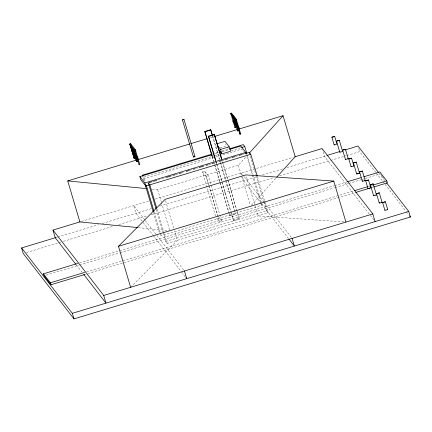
<?xml version="1.0" encoding="UTF-8"?>
<svg xmlns="http://www.w3.org/2000/svg" width="432" height="432" viewBox="0 0 432 432"><rect width="100%" height="100%" fill="white"/><g stroke="black" fill="none" stroke-linecap="round" stroke-linejoin="round"><path stroke-width="0.32" stroke-dasharray="2.16 1.62" d="M152.285 189.178L157.653 189.707L238.394 165.251L246.056 156.74M251.44 205.259L276.242 177.73M130.621 287.296L177.293 240.365L174.447 230.753M210.195 137.765L214.061 136.593M220.104 147.695L226.314 145.816L225.747 143.905M212.425 153.965L218.851 152.015M222.064 151.043L229.138 148.9M215.098 153.803L218.954 152.636M222.172 151.664L229.241 149.521M214.574 155.714L143.867 177.131L145.395 182.282M215.217 155.52L219.078 154.354M231.287 150.655L240.932 147.733M143.37 178.875L241.72 149.083L244.199 152.275M157.977 179.971L165.694 177.633M171.477 175.883L172.762 175.495M175.981 174.517L177.908 173.934M181.121 172.962L183.692 172.184M190.118 170.235L192.051 169.652M196.549 168.291L197.834 167.902M208.764 164.592L211.977 163.615M215.19 162.643L217.118 162.059M222.259 160.499L224.192 159.916M228.69 158.555L231.26 157.777M235.759 156.411L238.972 155.439M242.833 154.273L244.118 153.878M215.573 216.189L202.457 171.914L204.703 171.234L208.327 175.905L219.731 214.402M202.457 171.914L206.086 176.585L208.327 175.905M81.389 221.465L148.856 201.031M155.299 199.076L293.247 157.297M55.242 237.746L57.181 237.157M57.758 236.984L98.518 224.64M102.314 223.49L151.384 208.624M159.781 206.08L257.278 176.548M262.359 175.009L283.106 168.728M286.902 167.578L327.013 155.428M26.482 252.536L58.12 242.951M58.768 242.757L60.701 242.174M63.288 241.391L113.006 226.33M118.816 224.57L146.578 216.162M151.097 214.79L273.78 177.633M279.59 175.873L329.956 160.618M330.604 160.418L346.097 155.725M346.745 155.531L359.662 151.621L375.748 172.346M160.466 234.743L161.222 235.715L262.143 205.146L253.179 174.89M229.646 215.471L235.532 213.689L235.775 213.997L229.883 215.784L229.646 215.471L219.888 182.531M79.591 262.867L118.978 250.938M119.626 250.744L333.995 185.814M334.638 185.614L346.907 181.899M216.567 217.863L219.386 221.497L221.632 220.817L219.92 215.044M45.949 275.189L78.878 265.21M79.526 265.016L119.556 252.893M120.204 252.693L334.573 187.763M335.216 187.569L348.133 183.659M348.775 183.46L361.044 179.744M361.692 179.55L380.414 173.88M233.269 220.142L239.155 218.36L239.398 218.668L233.512 220.45L230.78 211.745M165.688 241.477L266.614 210.908L268.121 212.852L167.2 243.421L165.688 241.477L163.021 232.465M86.551 271.836L353.867 190.868M368.717 186.365L370.656 185.782M371.299 185.587L372.589 185.193M87.772 273.591L355.093 192.623M371.876 187.537L373.172 187.148M343.91 221.945L258.028 215.908L245.884 174.901M138.262 227.632L168.458 230.58M381.235 174.933L382.466 176.515M382.871 177.044L384.102 178.627M379.048 173.146L384.82 180.587M376.159 172.881L382.347 180.851M382.763 181.386L405.864 211.145M406.274 211.68L408.748 214.866M373.869 220.012L324.367 156.227L322.283 149.197M227.081 146.81L229.003 149.283M243.832 176.202L241.358 173.011L241.925 174.933M244.242 176.731L264.044 202.246M264.46 202.775L291.686 237.854M261.365 203.537L243.626 180.684L242.114 175.57M261.781 204.071L288.592 238.621M260.631 203.202L262.143 205.146M218.003 216.151L221.632 220.817M144.844 219.969L133.704 205.621L135.977 213.289L152.89 235.084M145.255 220.504L156.395 234.851M156.805 235.386L183.622 269.93M153.306 235.613L180.943 271.226M181.354 271.755L185.069 276.539M76.28 264.854L82.053 272.295M358.738 148.522L359.662 151.621M257.445 176.801L264.497 200.621M264.692 201.263L268.121 212.852M250.403 156.184L255.933 174.857M256.122 175.5L263.752 201.247M263.941 201.895L266.614 210.908M247.266 154.931L252.99 174.247M246.904 156.848L252.05 174.231M252.239 174.874L260.442 202.559M238.394 165.251L241.429 175.5M241.618 176.143L250.16 204.979M222.75 162.475L227.729 179.269M227.918 179.912L239.398 218.668M222.318 161.519L227.675 179.604M227.869 180.247L236.477 209.315M236.671 209.963L239.155 218.36M216.869 145.897L217.62 148.451M212.625 135.842L219.51 159.095M220.66 162.972L225.634 179.766M225.823 180.414L235.775 213.997M212.571 136.177L219.461 159.43M220.223 162.016L225.585 180.101M225.774 180.749L234.382 209.812M234.576 210.46L235.532 213.689M216.292 162.319L216.675 163.609M216.864 164.257L233.512 220.45M216.049 162.011L216.432 163.301M216.621 163.944L221.789 181.386M221.978 182.034L230.591 211.097M212.285 156.357L213.813 161.525M214.007 162.173L214.58 164.111M214.769 164.754L228.739 211.907M228.928 212.555L229.883 215.784M212.231 156.692L213.575 161.212M214.72 165.089L219.694 181.883M204.703 171.234L217.814 215.509M206.086 176.585L208.553 184.923M208.742 185.566L219.386 221.497M165.526 200.637L173.686 228.188M157.653 189.707L161.26 201.879M161.449 202.522L169.614 230.072M157.091 209.299L167.2 243.421M156.157 209.288L162.832 231.817M154.165 211.896L160.267 232.497M160.456 233.14L161.222 235.715M142.355 175.187L143.883 180.338M153.419 212.528L159.327 232.481"/><path stroke-width="0.65" d="M249.664 152.739L283.036 115.7L295.18 156.708L276.691 177.228M182.444 119.907L183.989 119.443L194.978 156.546L194.276 156.865L193.439 157.01L182.444 119.907L183.989 119.443M193.439 157.01L194.978 156.546M130.621 287.296L118.476 246.289L165.143 199.357L245.884 174.901L333.774 181.078L345.924 222.086M331.873 137.236L334.681 136.388L336.949 144.056L335.669 144.639L334.147 144.909L331.873 137.236L334.681 136.388M336.523 141.151L339.325 140.303L342.587 151.324L341.307 151.902L339.784 152.172L336.523 141.151L339.325 140.303M334.147 144.909L334.471 144.671M339.784 152.172L340.108 151.934M342.657 150.088L345.46 149.24L348.224 158.587L346.945 159.165L345.422 159.435L342.657 150.088L345.46 149.24M345.422 159.435L345.751 159.203M348.791 159.025L351.594 158.177L353.867 165.85L352.582 166.428L351.059 166.698L348.791 159.025L351.594 158.177M353.435 162.945L356.238 162.092L359.505 173.113L358.22 173.691L356.697 173.961L353.435 162.945L356.238 162.092M351.059 166.698L351.389 166.466M359.57 171.882L362.372 171.034L365.143 180.376L363.857 180.959L362.335 181.224L359.57 171.882L362.372 171.034M356.697 173.961L357.982 173.383M362.335 181.224L362.664 180.992M365.704 180.819L368.507 179.971L370.78 187.639L369.495 188.222L367.978 188.492L365.704 180.819L368.507 179.971M370.348 184.734L373.151 183.886L376.418 194.902L375.138 195.485L373.615 195.755L370.348 184.734L373.151 183.886M367.978 188.492L368.302 188.255M373.615 195.755L373.939 195.518M376.483 193.671L379.285 192.823L382.055 202.171L380.776 202.748L379.253 203.018L376.483 193.671L379.285 192.823M379.253 203.018L379.577 202.781M382.617 202.608L385.42 201.76L387.693 209.434L386.413 210.011L384.89 210.281L382.617 202.608L385.42 201.76M384.89 210.281L385.214 210.049M133.504 153.668L134.816 158.107L134.114 158.317L129.762 143.932L130.599 143.678L135.556 150.061L135.799 150.898L134.962 151.151L130.005 144.769M235.883 120.582L230.931 114.205L230.683 113.368L231.525 113.108L236.477 119.491L236.725 120.328M129.762 143.932L134.714 150.314L135.556 150.061M230.683 113.368L235.634 119.745L236.477 119.491M134.876 150.676L135.637 150.541L134.876 150.676L139.066 164.7L139.768 164.489L135.578 150.46M232.956 121.036L233.793 120.782L238.75 127.165L238.999 128.002L238.156 128.255L233.199 121.873L232.956 121.036L237.908 127.418M235.796 120.107L236.558 119.972L240.689 133.92L239.933 134.055L235.634 119.745M133.121 152.188L132.278 152.442L137.236 158.825L138.073 158.571L137.824 157.734L132.872 151.351L132.03 151.605L136.987 157.988L137.236 158.825M212.042 156.049L204.773 131.501L210.659 129.719L212.431 135.2M204.773 131.501L205.011 131.814L210.902 130.032M134.055 158.242L134.816 158.107M235.737 127.537L234.976 127.672L235.737 127.537L231.984 114.858M215.476 160.072L208.397 136.172L214.283 134.39L221.794 159.246M136.987 157.988L137.824 157.734M208.397 136.172L208.64 136.485L214.526 134.698M137.592 227.567L79.882 221.924L67.732 180.916L189.567 144.013M190.852 143.624L206.971 138.742M214.704 136.399L283.036 115.7M136.534 161.433L137.295 161.298L136.534 161.433L132.403 147.485L136.593 161.509M238.216 130.729L237.454 130.864L238.216 130.729L236.714 125.658M239.933 134.055L240.689 133.92M216.923 143.797L224.991 141.356L229.219 146.799L230.542 151.265L221.848 153.895L218.776 149.936M217.453 145.471L220.531 149.434L229.219 146.799M211.783 154.159L142.355 175.187L143.111 176.159M219.494 151.821L220.779 151.432M229.781 148.705L243.281 144.617L244.787 146.567L246.888 153.646M148.964 185.063L145.751 186.035L140.8 179.653L139.887 176.585L211.885 154.78M219.596 152.442L220.882 152.053M229.883 149.326L240.813 146.016L245.765 152.399L246.31 154.24M241.574 147.539L244.787 146.567M139.887 176.585L144.844 182.968L245.765 152.399M148.981 182.698L152.194 181.726M153.479 181.332L156.692 180.36M166.336 177.439L170.834 176.078M173.405 175.3L175.333 174.717M179.194 173.545L181.121 172.962M186.262 171.407L189.475 170.429M193.336 169.263L195.264 168.68M199.12 167.508L203.618 166.147M206.188 165.37L208.121 164.786M211.977 163.615L213.905 163.031M219.046 161.476L222.259 160.499M224.834 159.721L228.047 158.749M231.903 157.583L235.116 156.605M238.972 155.439L242.19 154.467M244.76 153.684L249.259 152.323L250.771 154.267L257.251 176.159M148.338 182.893L149.845 184.837L250.771 154.267M75.865 264.319L55.242 237.746L52.969 230.072L80.098 221.859M294.964 156.773L322.094 148.559L372.832 213.932L375.106 221.605M386.473 182.714L408.748 211.415L410.4 216.994L73.996 318.892L23.252 253.514L21.6 247.936L55.82 237.568M327.013 155.428L339.925 151.519M345.092 149.953L358.004 146.038L378.632 172.616M118.476 246.289L333.774 181.078M85.19 274.374L50.971 284.742L44.01 275.773L43.432 273.823L77.652 263.455M347.555 181.705L361.114 177.595M363.695 176.818L379.836 171.925L386.797 180.889L387.374 182.844L373.815 186.953M43.432 273.823L50.393 282.787L84.613 272.419M354.51 190.669L368.069 186.565M373.237 184.999L386.797 180.889M355.736 192.429L371.234 187.731M52.969 230.072L103.707 295.45L372.832 213.932M21.6 247.936L72.338 313.308L408.748 211.415M347.733 158.598L348.224 158.587M353.371 165.861L353.867 165.85M359.008 173.129L359.505 173.113M364.646 180.392L365.143 180.376M370.283 187.655L370.78 187.639M375.921 194.918L376.418 194.902M381.559 202.181L382.055 202.171M387.196 209.444L387.693 209.434M67.732 180.916L146.918 188.654M409.574 215.93L410.4 216.994M233.01 115.544L236.309 119.799M230.904 113.8L235.035 127.748M233.383 116.991L237.514 130.939M238.172 126.938L238.999 128.002M289.008 239.15L294.37 246.062L292.097 238.388M134.563 149.305L135.799 150.898M129.924 144.293L134.114 158.317M139.768 164.489L139.066 164.7M185.895 277.603L186.721 278.667L184.448 270.994M83.705 274.417L105.98 303.118L103.707 295.45M249.259 152.323L249.642 153.608M235.861 120.182L239.992 134.131M234.646 118.681L236.336 124.389M234.776 119.237L236.466 124.945M237.217 127.478L238.156 130.653M231.525 113.108L231.768 113.945M233.793 120.782L234.041 121.619M220.531 149.434L221.848 153.895M214.283 134.39L221.362 158.285M210.659 129.719L212.188 134.887M208.64 136.485L215.908 161.028M205.011 131.814L212.285 156.357M149.845 184.837L156.713 208.013M148.527 183.535L155.963 208.645M146.345 185.501L153.976 211.253M144.844 182.968L145.751 186.035M145.217 184.842L153.225 211.88M134.714 150.314L134.962 151.151M133.537 148.619L135.605 155.59M135.977 156.859L137.295 161.298M130.599 143.678L130.847 144.515M131.247 146.059L133.126 152.399M131.566 147.247L133.067 152.323M133.628 154.224L134.757 158.026M72.338 313.308L73.996 318.892M50.393 282.787L50.971 284.742"/></g></svg>
